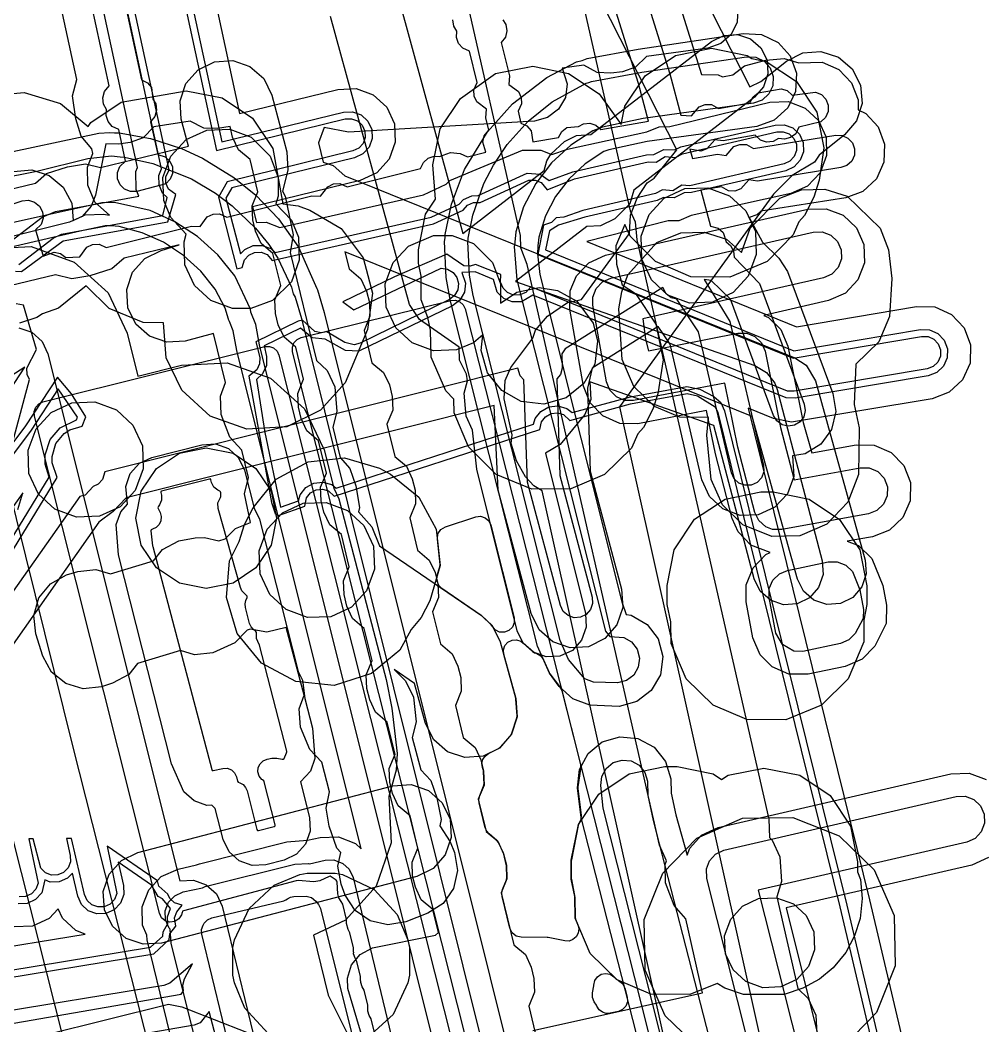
# Model space of a CAD drawing. Header units: metres. Extents: x 17722 to 17999, y 13535 to 15917.
# Drawn here: x 17850.56 to 17891.74, y 13995.37 to 14038.29 of the extents above; entities that cross this region are included whole.
import ezdxf

# ---------------------------------------------------------------- set-up
doc = ezdxf.new("R2010")
doc.units = ezdxf.units.M
for name, color, linetype in [('AI_GREENING_ALLOWED_ZONE', 4, 'Continuous'), ('AI_GREENING_EXCLUSIONS', 1, 'Continuous'), ('AI_GREENING_LAWN', 82, 'Continuous')]:
    doc.layers.add(name, color=color, linetype=linetype)

msp = doc.modelspace()

# ---------------------------------------------------------------- linework, layer by layer
at = {"layer": 'AI_GREENING_ALLOWED_ZONE'}
for points in [[(17870.759, 14012.382), (17870.754, 14012.379), (17870.676, 14012.483), (17870.271, 14012.864), (17870.241, 14012.888), (17868.57, 14014.027), (17868.434, 14014.166), (17868.361, 14014.347), (17868.358, 14014.361), (17868.37, 14014.596), (17868.479, 14014.964), (17868.487, 14015.06), (17868.373, 14016.142), (17868.4, 14016.366), (17868.523, 14016.554), (17868.716, 14016.67), (17870.015, 14017.092), (17870.217, 14017.114), (17870.411, 14017.053), (17870.566, 14016.921), (17870.654, 14016.738), (17871.649, 14012.781), (17871.657, 14012.574), (17871.58, 14012.381), (17871.431, 14012.236), (17871.237, 14012.164), (17871.03, 14012.177), (17870.846, 14012.273), (17870.759, 14012.382)], [(17870.297, 14006.4), (17870.277, 14006.572), (17870.318, 14006.74), (17870.413, 14006.885), (17870.552, 14006.988), (17870.981, 14007.203), (17871.057, 14007.262), (17871.503, 14007.778), (17871.551, 14007.862), (17871.766, 14008.509), (17871.777, 14008.605), (17871.726, 14009.31), (17871.718, 14009.358), (17871.206, 14011.219), (17871.192, 14011.415), (17871.255, 14011.601), (17871.384, 14011.749), (17871.561, 14011.835), (17871.757, 14011.847), (17871.943, 14011.781), (17872.034, 14011.699), (17872.038, 14011.703), (17872.435, 14011.343), (17872.518, 14011.294), (17872.613, 14011.26), (17872.785, 14011.156), (17872.901, 14010.994), (17873.147, 14010.446), (17873.178, 14010.396), (17873.593, 14009.859), (17873.682, 14009.676), (17874.479, 14006.526), (17874.488, 14006.325), (17874.367, 14005.564), (17874.365, 14005.494), (17874.506, 14004.357), (17874.496, 14004.18), (17874.425, 14004.018), (17874.419, 14004.008), (17874.382, 14003.918), (17874.092, 14002.46), (17874.087, 14002.411), (17874.087, 14001.658), (17874.092, 14001.61), (17874.227, 14000.928), (17874.237, 14000.839), (17874.251, 14000.012), (17874.271, 13999.919), (17874.373, 13999.682), (17874.413, 13999.506), (17874.388, 13999.327), (17874.3, 13999.169), (17874.163, 13999.052), (17873.993, 13998.991), (17873.812, 13998.995), (17873.104, 13999.141), (17873.055, 13999.146), (17871.946, 13999.154), (17871.733, 13999.204), (17871.561, 13999.339), (17871.464, 13999.536), (17871.135, 14000.884), (17871.122, 14001.041), (17871.159, 14001.194), (17871.326, 14001.596), (17871.344, 14001.701), (17871.322, 14002.206), (17871.316, 14002.255), (17871.209, 14002.693), (17871.193, 14002.739), (17870.979, 14003.198), (17870.914, 14003.283), (17870.581, 14003.563), (17870.479, 14003.682), (17870.418, 14003.827), (17870.16, 14004.884), (17870.147, 14005.041), (17870.184, 14005.194), (17870.35, 14005.596), (17870.369, 14005.701), (17870.348, 14006.201), (17870.338, 14006.261), (17870.297, 14006.4)], [(17875.056, 13997.113), (17875.095, 13997.303), (17875.203, 13997.464), (17875.364, 13997.571), (17875.554, 13997.61), (17875.744, 13997.573), (17875.906, 13997.466), (17876.009, 13997.365), (17876.127, 13997.287), (17876.125, 13997.285), (17876.27, 13997.18), (17876.376, 13996.978), (17876.474, 13996.596), (17876.484, 13996.397), (17876.416, 13996.21), (17876.28, 13996.065), (17876.098, 13995.984), (17875.756, 13995.908), (17875.583, 13995.9), (17875.417, 13995.952), (17875.279, 13996.058), (17875.186, 13996.204), (17875.168, 13996.248), (17875.067, 13996.399), (17874.992, 13996.581), (17874.993, 13996.778), (17875.056, 13997.084), (17875.056, 13997.113)]]:
    msp.add_lwpolyline(points, close=True, dxfattribs=at)
at = {"layer": 'AI_GREENING_EXCLUSIONS'}
for points in [[(17867.017, 14064.332), (17881.716, 14035.436), (17882.181, 14035.668), (17883.275, 14036.534), (17883.97, 14036.889), (17884.748, 14036.951), (17885.491, 14036.711), (17886.085, 14036.205), (17886.44, 14035.511), (17886.502, 14034.733), (17886.262, 14033.99), (17885.757, 14033.396), (17884.663, 14032.532), (17884.466, 14032.227), (17883.52, 14031.652), (17882.726, 14030.859), (17876.143, 14021.784), (17883.437, 13989.078)], [(17867.017, 14064.332), (17881.716, 14035.436), (17882.181, 14035.668), (17883.275, 14036.534), (17883.97, 14036.889), (17884.748, 14036.951), (17885.491, 14036.711), (17886.085, 14036.205), (17886.44, 14035.511), (17886.502, 14034.733), (17886.262, 14033.99), (17885.757, 14033.396), (17884.663, 14032.532), (17884.466, 14032.227), (17883.52, 14031.652), (17882.726, 14030.859), (17876.143, 14021.784), (17883.437, 13989.078)], [(17879.448, 13988.588), (17872.842, 14018.208), (17872.49, 14018.42), (17872.133, 14018.802), (17871.753, 14019.48), (17871.528, 14020.227), (17871.564, 14020.59), (17871.218, 14022.128), (17871.265, 14022.907), (17871.504, 14023.459), (17872.449, 14024.718), (17872.564, 14025.063), (17873.075, 14025.652), (17873.935, 14026.234), (17874.526, 14026.367), (17876.574, 14029.19), (17876.62, 14029.962), (17876.898, 14030.688), (17877.328, 14031.339), (17877.63, 14031.544), (17878.59, 14032.758), (17863.244, 14062.928)], [(17879.448, 13988.588), (17872.842, 14018.208), (17872.49, 14018.42), (17872.133, 14018.802), (17871.753, 14019.48), (17871.528, 14020.227), (17871.564, 14020.59), (17871.218, 14022.128), (17871.265, 14022.907), (17871.504, 14023.459), (17872.449, 14024.718), (17872.564, 14025.063), (17873.075, 14025.652), (17873.935, 14026.234), (17874.526, 14026.367), (17876.574, 14029.19), (17876.62, 14029.962), (17876.898, 14030.688), (17877.328, 14031.339), (17877.63, 14031.544), (17878.59, 14032.758), (17863.244, 14062.928)], [(17871.174, 14038.301), (17871.296, 14038.102), (17871.339, 14037.832), (17871.275, 14037.567), (17871.101, 14037.337), (17871.45, 14035.911), (17871.428, 14035.544), (17871.833, 14035.236), (17871.949, 14034.989), (17871.961, 14034.716), (17871.819, 14034.406), (17871.943, 14033.898), (17872.198, 14033.777), (17872.378, 14033.571), (17872.452, 14033.093), (17873.549, 14033.274), (17873.688, 14033.539), (17873.903, 14033.707), (17874.399, 14033.75), (17874.605, 14033.86), (17874.877, 14033.886), (17875.138, 14033.806), (17875.357, 14033.618), (17877.383, 14033.984), (17876.954, 14035.587), (17869.197, 14060.407)], [(17871.247, 14058.504), (17878.294, 14035.992), (17878.765, 14034.233), (17879.217, 14034.204), (17879.549, 14034.59), (17879.803, 14034.69), (17880.076, 14034.685), (17880.377, 14034.524), (17881.717, 14034.766), (17881.853, 14035.013), (17882.069, 14035.181), (17883.042, 14035.36), (17883.303, 14035.28), (17883.522, 14035.092), (17884.516, 14035.217), (17884.766, 14035.108), (17884.956, 14034.912), (17885.056, 14034.658), (17885.051, 14034.385), (17884.942, 14034.134), (17884.746, 14033.945), (17883.808, 14033.721), (17883.668, 14033.442), (17883.452, 14033.274), (17883.189, 14033.202), (17882.93, 14033.234), (17882.701, 14033.112), (17882.429, 14033.086), (17882.168, 14033.166), (17881.934, 14033.383), (17880.576, 14033.138), (17880.212, 14033.183), (17879.879, 14032.797), (17879.625, 14032.697), (17879.152, 14032.788), (17879.258, 14032.39), (17880.33, 14032.562), (17880.694, 14032.511), (17881.034, 14032.89), (17881.29, 14032.985), (17881.562, 14032.975), (17881.86, 14032.809), (17885.379, 14033.375), (17885.652, 14033.365), (17885.9, 14033.251), (17886.086, 14033.051), (17886.181, 14032.795), (17886.171, 14032.522), (17886.058, 14032.274), (17885.857, 14032.088), (17885.601, 14031.993), (17882.033, 14031.418), (17881.669, 14031.47), (17881.329, 14031.091), (17881.073, 14030.995), (17880.8, 14031.006), (17880.503, 14031.172), (17879.622, 14031.03), (17880.033, 14029.496), (17880.36, 14029.412), (17880.566, 14029.232), (17880.697, 14028.829), (17880.892, 14028.665), (17881.018, 14028.423), (17881.039, 14028.18), (17882.127, 14027.044), (17884.035, 14021.901), (17884.078, 14021.631), (17884.015, 14021.366), (17883.855, 14021.144), (17883.622, 14021.001), (17883.352, 14020.958), (17883.087, 14021.021), (17882.865, 14021.182), (17882.722, 14021.414), (17880.882, 14026.377), (17880.062, 14027.178), (17879.762, 14027.22), (17880.852, 14025.427), (17882.295, 14019.29), (17882.304, 14019.017), (17882.209, 14018.761), (17882.022, 14018.561), (17881.774, 14018.448), (17881.501, 14018.439), (17881.245, 14018.534), (17881.045, 14018.721), (17880.932, 14018.969), (17879.518, 14024.983), (17878.589, 14026.374), (17878.354, 14026.44), (17878.139, 14026.608), (17877.993, 14026.881), (17873.832, 14024.256), (17873.682, 14024.047), (17873.701, 14023.43), (17873.623, 14023.168), (17873.47, 14022.978), (17873.597, 14018.851), (17874.982, 14013.663), (17875, 14013.391), (17874.912, 14013.132), (17874.731, 14012.927), (17874.486, 14012.807), (17874.214, 14012.789), (17873.955, 14012.877), (17873.75, 14013.057), (17873.629, 14013.302), (17872.223, 14018.568), (17872.07, 14022.935), (17871.905, 14023.115), (17871.815, 14023.436), (17854.174, 14019.016), (17854.085, 14018.69), (17853.902, 14018.488), (17853.688, 14018.387), (17853.348, 14018.023), (17853.112, 14017.963), (17846.6, 14008.725)], [(17873.8, 14054.653), (17879.647, 14035.968), (17880.353, 14035.956), (17880.539, 14035.875), (17880.988, 14035.956), (17881.486, 14036.343), (17882.395, 14036.579), (17883.172, 14036.654), (17883.797, 14036.463), (17884.792, 14036.488), (17885.508, 14036.176), (17886.049, 14035.615), (17886.335, 14034.889), (17886.328, 14034.458), (17886.662, 14034.305), (17887.193, 14033.733), (17887.465, 14033.001), (17887.436, 14032.222), (17887.111, 14031.512), (17886.539, 14030.981), (17885.808, 14030.709), (17882.176, 14030.137), (17882.011, 14029.984), (17881.678, 14029.86), (17882.253, 14028.812), (17882.95, 14028.128), (17883.322, 14027.556), (17885.254, 14022.353), (17885.377, 14021.582), (17885.196, 14020.823), (17884.739, 14020.191), (17884.074, 14019.782), (17883.535, 14019.696), (17883.587, 14018.807), (17883.314, 14018.077), (17882.782, 14017.506), (17882.071, 14017.183), (17881.291, 14017.156), (17880.561, 14017.429), (17879.99, 14017.961), (17879.667, 14018.672), (17878.306, 14024.457), (17877.797, 14025.22), (17874.981, 14023.443), (17874.782, 14022.59), (17874.892, 14019.041), (17876.238, 14013.999), (17876.288, 14013.22), (17876.037, 14012.481), (17875.522, 14011.895), (17874.822, 14011.551), (17874.043, 14011.5), (17873.304, 14011.752), (17872.718, 14012.267), (17872.373, 14012.967), (17870.967, 14018.233), (17870.803, 14021.843), (17855.096, 14017.907), (17854.531, 14017.313), (17853.928, 14016.865), (17848.003, 14008.46)], [(17871.306, 14053.414), (17876.608, 14030.147), (17876.813, 14029.687), (17876.889, 14028.912), (17882.522, 14004.188), (17882.544, 14003.414), (17882.67, 14003.295), (17882.988, 14002.583), (17883.057, 14001.528), (17882.868, 14000.87), (17883.755, 13996.961), (17884.205, 13996.533), (17884.523, 13995.82), (17884.591, 13994.766)], [(17872.45, 13995.173), (17879.693, 13996.783), (17878.977, 13999.943), (17878.477, 14000.506), (17878.115, 14001.472), (17878.094, 14002.253), (17878.156, 14002.415), (17877.851, 14003.086), (17872.208, 14027.857), (17871.941, 14028.577), (17871.926, 14029.094), (17866.713, 14051.983)], [(17852.584, 14050.345), (17855.747, 14035.746), (17855.999, 14035.618), (17856.174, 14035.408), (17856.234, 14034.915), (17856.351, 14034.713), (17856.387, 14034.442), (17856.316, 14034.178), (17856.136, 14033.953), (17856.437, 14032.561), (17856.761, 14032.462), (17856.957, 14032.273), (17857.066, 14032.022), (17857.07, 14031.749), (17856.97, 14031.495), (17856.78, 14031.299), (17855.553, 14030.978), (17855.28, 14030.973), (17855.025, 14031.074), (17854.829, 14031.263), (17854.72, 14031.514), (17854.716, 14031.787), (17854.816, 14032.041), (17855.069, 14032.265), (17854.776, 14033.619), (17854.492, 14033.75), (17854.316, 14033.959), (17854.235, 14034.22), (17854.258, 14034.48), (17854.129, 14034.704), (17854.093, 14034.975), (17854.164, 14035.239), (17854.372, 14035.48), (17851.223, 14050.011)], [(17850.289, 14031.83), (17851.066, 14031.899), (17851.81, 14031.665), (17852.409, 14031.164), (17852.77, 14030.472), (17852.835, 14029.734), (17853.344, 14029.975), (17854.124, 14030.014), (17854.373, 14029.96), (17853.761, 14030.523), (17853.45, 14031.239), (17853.436, 14032.019), (17853.666, 14032.601), (17853.623, 14032.801), (17853.175, 14033.337), (17852.942, 14034.082), (17852.796, 14035.06), (17852.982, 14035.757), (17850.07, 14049.193)], [(17850.375, 14027.579), (17850.618, 14027.565), (17852.408, 14028.871), (17856.875, 14029.682), (17857.21, 14030.843), (17856.896, 14031.08), (17856.787, 14031.33), (17856.782, 14031.604), (17856.92, 14031.896), (17853.213, 14049.058)], [(17855.343, 14049.382), (17858.941, 14032.724), (17864.435, 14034.07), (17864.708, 14034.082), (17864.965, 14033.989), (17865.166, 14033.804), (17865.282, 14033.557), (17865.294, 14033.284), (17865.2, 14033.027), (17865.016, 14032.826), (17864.769, 14032.71), (17859.401, 14031.395), (17859.029, 14030.739), (17859.817, 14027.681), (17860.043, 14027.734), (17860.138, 14028.064), (17860.326, 14028.263), (17860.575, 14028.374), (17860.848, 14028.382), (17861.103, 14028.284), (17861.33, 14028.033), (17868.211, 14029.602), (17869.472, 14030.185), (17869.662, 14030.391), (17869.911, 14030.502), (17870.206, 14030.501), (17872.271, 14031.462), (17872.544, 14031.465), (17872.798, 14031.363), (17873.057, 14031.042), (17874.229, 14031.52), (17877.371, 14032.248), (17877.713, 14032.231), (17878.102, 14032.468), (17878.532, 14032.42), (17878.832, 14032.587), (17882.856, 14033.519), (17883.129, 14033.528), (17883.385, 14033.431), (17883.584, 14033.244), (17883.696, 14032.995), (17883.705, 14032.722), (17883.608, 14032.467), (17883.421, 14032.268), (17883.172, 14032.155), (17879.148, 14031.223), (17878.807, 14031.24), (17878.418, 14031.003), (17877.987, 14031.051), (17877.687, 14030.884), (17874.585, 14030.165), (17873.771, 14029.874), (17873.44, 14029.849), (17873.239, 14029.654), (17872.897, 14029.544), (17872.663, 14028.294), (17883.559, 14023.863), (17889.044, 14024.79), (17889.317, 14024.782), (17889.566, 14024.671), (17889.753, 14024.472), (17889.85, 14024.217), (17889.843, 14023.944), (17889.731, 14023.695), (17889.532, 14023.507), (17889.277, 14023.41), (17883.597, 14022.449), (17883.324, 14022.457), (17872.358, 14026.907), (17872.149, 14026.668), (17871.898, 14026.561), (17871.625, 14026.558), (17871.372, 14026.66), (17871.176, 14026.851), (17871.069, 14027.102), (17871.076, 14027.428), (17870.005, 14027.864), (17869.773, 14027.786), (17869.501, 14027.804), (17868.778, 14028.295), (17866.538, 14027.339), (17864.344, 14026.268), (17864.807, 14025.932), (17868.538, 14027.7), (17868.809, 14027.664), (17869.045, 14027.526), (17869.21, 14027.309), (17869.28, 14027.045), (17869.244, 14026.775), (17869.107, 14026.538), (17868.89, 14026.373), (17865.084, 14024.508), (17864.82, 14024.438), (17864.419, 14024.535), (17863.657, 14024.986), (17863.416, 14024.944), (17863.149, 14025.002), (17862.614, 14025.483), (17862.438, 14025.441), (17860.621, 14024.562), (17860.792, 14023.889), (17860.783, 14023.616), (17860.67, 14023.367), (17860.323, 14023.089), (17861.289, 14017.711), (17861.458, 14017.231), (17861.591, 14017.151), (17862.722, 14017.549), (17862.786, 14017.897), (17862.956, 14018.111), (17863.194, 14018.245), (17863.465, 14018.276), (17863.728, 14018.202), (17863.976, 14017.972), (17872.753, 14020.817), (17872.819, 14021.149), (17872.989, 14021.363), (17873.227, 14021.497), (17873.498, 14021.528), (17873.761, 14021.454), (17874.024, 14021.198), (17876.615, 14021.91), (17879.041, 14022.349), (17879.477, 14022.26), (17880.226, 14021.791), (17880.342, 14021.544), (17885.557, 14000.446), (17888.483, 13988.011)], [(17855.703, 14049.133), (17859.169, 14033.089), (17864.364, 14034.361), (17864.754, 14034.378), (17865.12, 14034.245), (17865.408, 14033.982), (17865.573, 14033.628), (17865.59, 14033.238), (17865.457, 14032.872), (17865.193, 14032.584), (17864.84, 14032.419), (17859.598, 14031.135), (17859.35, 14030.696), (17859.965, 14028.309), (17860.152, 14028.507), (17860.509, 14028.666), (17860.899, 14028.677), (17861.263, 14028.538), (17861.444, 14028.367), (17868.114, 14029.887), (17869.301, 14030.437), (17869.488, 14030.635), (17869.845, 14030.794), (17870.12, 14030.802), (17872.209, 14031.755), (17872.76, 14031.715), (17873.144, 14031.442), (17874.161, 14031.812), (17877.303, 14032.54), (17877.616, 14032.55), (17878.042, 14032.762), (17878.492, 14032.756), (17878.765, 14032.879), (17882.789, 14033.811), (17883.179, 14033.824), (17883.544, 14033.686), (17883.828, 14033.419), (17883.989, 14033.063), (17884.001, 14032.673), (17883.863, 14032.308), (17883.596, 14032.024), (17883.24, 14031.863), (17879.216, 14030.931), (17878.904, 14030.921), (17878.477, 14030.709), (17878.028, 14030.715), (17877.755, 14030.592), (17874.669, 14029.877), (17873.551, 14029.544), (17873.156, 14029.3), (17872.983, 14028.488), (17883.593, 14024.173), (17888.994, 14025.086), (17889.384, 14025.075), (17889.74, 14024.915), (17890.007, 14024.632), (17890.146, 14024.267), (17890.135, 14023.877), (17889.975, 14023.521), (17889.692, 14023.253), (17889.327, 14023.114), (17883.647, 14022.153), (17883.257, 14022.165), (17872.443, 14026.548), (17871.96, 14026.267), (17871.57, 14026.263), (17871.208, 14026.408), (17870.929, 14026.681), (17870.773, 14027.227), (17869.987, 14027.547), (17869.424, 14027.515), (17869.58, 14027.064), (17869.528, 14026.677), (17869.332, 14026.34), (17869.022, 14026.103), (17865.024, 14024.168), (17864.452, 14024.191), (17863.592, 14024.676), (17863.029, 14024.728), (17862.526, 14025.141), (17860.977, 14024.383), (17861.088, 14023.937), (17861.075, 14023.547), (17860.913, 14023.192), (17860.653, 14022.949), (17861.009, 14020.688), (17861.681, 14017.501), (17862.445, 14017.769), (17862.519, 14018.033), (17862.761, 14018.34), (17863.101, 14018.53), (17863.489, 14018.575), (17863.864, 14018.469), (17864.06, 14018.315), (17872.484, 14021.046), (17872.552, 14021.285), (17872.794, 14021.592), (17873.134, 14021.782), (17873.522, 14021.827), (17873.897, 14021.721), (17874.129, 14021.538), (17876.621, 14022.219), (17879.02, 14022.648), (17879.572, 14022.545), (17880.179, 14022.232), (17880.468, 14021.969), (17880.633, 14021.616), (17885.848, 14000.518), (17888.775, 13988.081)], [(17850.517, 14027.866), (17851.981, 14028.988), (17852.331, 14029.161), (17856.661, 14029.948), (17856.845, 14030.72), (17856.649, 14030.909), (17856.494, 14031.267), (17856.487, 14031.657), (17856.602, 14031.948), (17852.979, 14048.72)], [(17856.906, 14048.304), (17859.93, 14034.305), (17864.126, 14035.333), (17864.906, 14035.367), (17865.639, 14035.1), (17866.215, 14034.573), (17866.544, 14033.866), (17866.579, 14033.086), (17866.312, 14032.353), (17865.785, 14031.778), (17865.078, 14031.448), (17860.48, 14030.321), (17860.652, 14029.652), (17861.066, 14029.663), (17861.651, 14029.44), (17867.789, 14030.839), (17868.753, 14031.285), (17868.91, 14031.451), (17872.003, 14032.734), (17872.783, 14032.742), (17873.26, 14032.559), (17873.935, 14032.786), (17877.319, 14033.522), (17877.845, 14033.742), (17878.301, 14033.746), (17882.563, 14034.786), (17883.343, 14034.81), (17884.073, 14034.534), (17884.642, 14034), (17884.963, 14033.289), (17884.987, 14032.509), (17884.711, 14031.779), (17884.177, 14031.21), (17883.466, 14030.889), (17879.201, 14029.949), (17878.675, 14029.729), (17878.218, 14029.725), (17874.757, 14028.846), (17883.707, 14025.206), (17888.827, 14026.072), (17889.607, 14026.05), (17890.319, 14025.73), (17890.855, 14025.163), (17891.132, 14024.434), (17891.11, 14023.654), (17890.791, 14022.942), (17890.223, 14022.406), (17889.494, 14022.128), (17883.493, 14021.139), (17882.727, 14021.287), (17881.635, 14021.73), (17886.822, 14000.744), (17889.747, 13988.314)], [(17850.167, 14028.857), (17851.507, 14029.876), (17852.072, 14030.127), (17855.636, 14030.779), (17855.516, 14031.056), (17855.503, 14031.836), (17855.568, 14032), (17852.2, 14047.59)], [(17866.708, 14039.246), (17869.463, 14029.189), (17872.933, 14031.865), (17873.047, 14032.286), (17873.215, 14032.57), (17873.794, 14033.111), (17874.318, 14033.371), (17874.927, 14033.403), (17880.081, 14037.377), (17880.605, 14037.637), (17881.189, 14037.677), (17881.744, 14037.49), (17882.185, 14037.105), (17882.445, 14036.581), (17882.485, 14035.997), (17882.298, 14035.442), (17881.913, 14035.001), (17876.766, 14031.032), (17876.582, 14030.444), (17875.952, 14029.813), (17875.332, 14029.515), (17874.747, 14029.475), (17871.713, 14027.136), (17881.922, 14023.556), (17882.425, 14023.258), (17882.777, 14022.791), (17882.876, 14022.522), (17884.8, 14015.209), (17884.835, 14014.625), (17884.645, 14014.072), (17884.257, 14013.633), (17883.731, 14013.377), (17883.147, 14013.341), (17882.593, 14013.532), (17882.155, 14013.92), (17881.898, 14014.446), (17880.177, 14020.989), (17874.878, 14022.847), (17874.92, 14022.102), (17874.674, 14021.463), (17873.612, 14020.178), (17872.983, 14019.812), (17874.696, 14012.963), (17874.726, 14012.379), (17874.529, 14011.827), (17874.136, 14011.393), (17873.607, 14011.143), (17873.023, 14011.113), (17872.472, 14011.31), (17872.038, 14011.703), (17871.787, 14012.232), (17870.052, 14019.132), (17869.868, 14020.788), (17869.6, 14021.39), (17869.522, 14022.373), (17869.654, 14022.891), (17869.624, 14023.182), (17869.324, 14023.775), (17869.309, 14024.332), (17867.607, 14025.517), (17867.186, 14026.154), (17867.186, 14026.154), (17863.817, 14038.445)], [(17881.205, 14038.787), (17881.17, 14038.203), (17880.914, 14037.677), (17880.477, 14037.288), (17879.924, 14037.097), (17877.302, 14036.735), (17876.832, 14036.281), (17876.279, 14036.089), (17875.784, 14036.021), (17875.2, 14036.055), (17874.625, 14036.366), (17873.696, 14036.237), (17873.92, 14035.572), (17873.841, 14034.992), (17873.546, 14034.487), (17873.08, 14034.133), (17872.514, 14033.984), (17864.578, 14033.501), (17863.543, 14033.711), (17863.295, 14033.047), (17863.494, 14032.233), (17863.933, 14032.092), (17864.419, 14031.639), (17883.626, 14023.883), (17884.115, 14023.562), (17884.51, 14022.893), (17886.632, 14015.239), (17886.675, 14014.655), (17886.492, 14014.099), (17886.11, 14013.656), (17885.587, 14013.393), (17885.004, 14013.349), (17884.448, 14013.533), (17884.004, 14013.915), (17883.741, 14014.437), (17881.816, 14021.378), (17864.428, 14028.4), (17864.606, 14027.671), (17865.105, 14027.25), (17865.352, 14026.72), (17865.471, 14026.234), (17865.496, 14025.649), (17865.246, 14025.046), (17865.581, 14023.671), (17866.08, 14023.25), (17866.327, 14022.719), (17866.446, 14022.234), (17866.471, 14021.649), (17866.221, 14021.045), (17866.556, 14019.67), (17867.056, 14019.249), (17867.302, 14018.719), (17867.421, 14018.233), (17867.446, 14017.648), (17867.196, 14017.045), (17867.531, 14015.67), (17868.031, 14015.249), (17868.278, 14014.718), (17868.396, 14014.233), (17868.421, 14013.648), (17868.171, 14013.044), (17868.506, 14011.669), (17869.006, 14011.248), (17869.253, 14010.718), (17869.371, 14010.232), (17869.396, 14009.647), (17869.146, 14009.044), (17869.481, 14007.669), (17869.981, 14007.248), (17870.228, 14006.717), (17870.346, 14006.232), (17870.371, 14005.647), (17870.121, 14005.043), (17870.456, 14003.668), (17870.956, 14003.247), (17871.203, 14002.717), (17871.321, 14002.231), (17871.346, 14001.646), (17871.096, 14001.043), (17871.635, 13998.831), (17872.135, 13998.409), (17872.381, 13997.877), (17872.498, 13997.391), (17872.522, 13996.807), (17872.271, 13996.204), (17873.006, 13993.159)], [(17849.451, 14030.175), (17850.653, 14030.582), (17850.925, 14030.606), (17851.186, 14030.524), (17851.395, 14030.349), (17851.522, 14030.107), (17851.546, 14029.835), (17851.464, 14029.574), (17851.227, 14029.333), (17851.552, 14028.221), (17852.02, 14028.389), (17852.286, 14028.327), (17852.517, 14028.154), (17853.108, 14028.19), (17853.414, 14028.597), (17853.661, 14028.714), (17853.934, 14028.728), (17854.244, 14028.588), (17857.881, 14029.501), (17858.248, 14029.481), (17858.554, 14029.889), (17858.8, 14030.006), (17859.073, 14030.019), (17859.384, 14029.879), (17863.02, 14030.793), (17863.387, 14030.772), (17863.693, 14031.18), (17863.94, 14031.297), (17864.213, 14031.31), (17864.523, 14031.17), (17867.657, 14031.957), (17867.776, 14032.213), (17867.98, 14032.395), (17868.238, 14032.485), (17868.471, 14032.472), (17868.939, 14032.639), (17869.352, 14032.602), (17869.663, 14032.462), (17870.447, 14032.659), (17870.309, 14033.086), (17870.372, 14033.351), (17870.575, 14033.598), (17870.447, 14034.121), (17870.469, 14034.488), (17870.064, 14034.797), (17869.948, 14035.044), (17869.936, 14035.317), (17870.078, 14035.627), (17869.75, 14036.967), (17869.463, 14037.09), (17869.282, 14037.295), (17869.194, 14037.553), (17869.21, 14037.813), (17869.074, 14038.034), (17869.031, 14038.304)], [(17842.88, 14029.321), (17851.219, 14031.33), (17851.695, 14031.746), (17852.588, 14032.033), (17853.359, 14032.153), (17853.994, 14031.999), (17857.747, 14032.903), (17857.439, 14034.065), (17857.39, 14034.844), (17857.643, 14035.582), (17858.159, 14036.168), (17858.859, 14036.511), (17859.638, 14036.56), (17860.376, 14036.307), (17860.962, 14035.791), (17861.305, 14035.091), (17861.949, 14032.663), (17861.998, 14031.884), (17861.759, 14030.992), (17861.879, 14030.78), (17862.216, 14029.125), (17862.097, 14028.369), (17863.217, 14023.765), (17863.675, 14023.344), (17864.003, 14022.637), (17864.088, 14021.583), (17863.908, 14020.922), (17864.223, 14019.629), (17864.64, 14019.154), (17864.891, 14018.415), (17865.051, 14017.49), (17865.007, 14017.31), (17865.579, 14016.66), (17865.899, 14015.85), (17870.257, 14012.877), (17870.708, 14012.453), (17871.058, 14011.756), (17871.725, 14009.334), (17871.781, 14008.556), (17871.535, 14007.815), (17871.025, 14007.225), (17870.327, 14006.875), (17869.549, 14006.819), (17868.808, 14007.064), (17868.218, 14007.575), (17867.868, 14008.272), (17867.396, 14009.986), (17866.536, 14010.573), (17867.019, 14010.094), (17867.362, 14009.393), (17867.468, 14008.342), (17867.301, 14007.678), (17867.666, 14006.3), (17868.092, 14005.834), (17868.358, 14005.1), (17868.536, 14004.178), (17868.476, 14003.905), (17868.921, 14003.23), (17869.102, 14002.764), (17869.238, 14001.995), (17869.069, 14001.233), (17868.621, 14000.594), (17867.963, 14000.174), (17867.031, 13999.812), (17866.263, 13999.676), (17865.501, 13999.845), (17864.862, 14000.292), (17864.442, 14000.95), (17864.261, 14001.416), (17864.125, 14002.185), (17864.253, 14002.764), (17864.078, 14002.956), (17863.758, 14003.891), (17863.621, 14004.66), (17863.776, 14005.364), (17863.445, 14006.616), (17862.925, 14007.162), (17862.531, 14008.116), (17862.482, 14008.894), (17862.685, 14009.487), (17861.922, 14012.373), (17861.098, 14012.166), (17860.388, 14012.294), (17860.254, 14012.254), (17859.727, 14011.714), (17858.789, 14011.285), (17858.013, 14011.208), (17857.413, 14011.389), (17855.577, 14010.83), (17855.199, 14010.361), (17854.514, 14009.988), (17854.036, 14009.839), (17853.26, 14009.756), (17852.512, 14009.976), (17851.905, 14010.466), (17851.531, 14011.151), (17851.233, 14012.106), (17851.15, 14012.882), (17851.37, 14013.631), (17851.861, 14014.238), (17852.546, 14014.611), (17853.023, 14014.76), (17853.799, 14014.843), (17854.422, 14014.66), (17856.252, 14015.217), (17856.646, 14015.698), (17857.334, 14016.066), (17858.043, 14016.202), (17858.435, 14016.207), (17859.051, 14016.069), (17859.31, 14016.147), (17859.76, 14016.59), (17860.401, 14016.85), (17860.146, 14018.069), (17860.315, 14018.771), (17860.031, 14019.938), (17859.523, 14020.494), (17859.148, 14021.455), (17859.115, 14022.235), (17859.329, 14022.823), (17858.821, 14024.912), (17857.604, 14024.592), (17856.825, 14024.545), (17856.087, 14024.799), (17855.503, 14025.316), (17855.161, 14026.018), (17855.113, 14026.797), (17855.367, 14027.534), (17855.885, 14028.119), (17856.586, 14028.461), (17857.352, 14028.693), (17855.009, 14028.129), (17854.483, 14027.669), (17853.541, 14027.37), (17852.77, 14027.25), (17852.069, 14027.42), (17843.856, 14025.441)], [(17849.187, 14035.052), (17850.741, 14035.198), (17852.295, 14034.731), (17853.476, 14033.751), (17853.588, 14033.918), (17854.885, 14034.786), (17857.655, 14035.278), (17859.186, 14034.974), (17860.483, 14034.107), (17861.351, 14032.809), (17861.776, 14030.453), (17862.433, 14030.361), (17862.925, 14030.184), (17864.27, 14029.393), (17865.21, 14028.147), (17865.602, 14026.637), (17865.386, 14025.091), (17864.436, 14022.809), (17863.39, 14021.644), (17861.953, 14020.933), (17860.237, 14020.829), (17858.674, 14021.39), (17857.463, 14022.497), (17856.798, 14023.873), (17856.691, 14025.366), (17855.817, 14025.382), (17854.372, 14025.986), (17853.384, 14026.953), (17852.21, 14025.999), (17851.525, 14025.758), (17851.277, 14025.592), (17851.277, 14025.592), (17850.538, 14025.362)], [(17848.981, 13994.328), (17856.897, 13996.292), (17857.473, 13996.188), (17865.747, 13992.939), (17864.559, 13996.959), (17864.537, 13997.412), (17864.71, 13997.971), (17865.084, 13998.422), (17865.601, 13998.695), (17868.299, 13999.247), (17868.42, 13999.354), (17868.182, 14000.332), (17867.682, 14000.753), (17867.435, 14001.284), (17867.317, 14001.769), (17867.292, 14002.354), (17867.542, 14002.958), (17867.207, 14004.333), (17866.707, 14004.754), (17866.46, 14005.284), (17866.342, 14005.77), (17866.317, 14006.355), (17866.567, 14006.958), (17866.232, 14008.333), (17865.732, 14008.754), (17865.485, 14009.285), (17865.367, 14009.77), (17865.342, 14010.355), (17865.592, 14010.959), (17865.256, 14012.334), (17864.757, 14012.755), (17864.51, 14013.285), (17864.391, 14013.771), (17864.366, 14014.356), (17864.616, 14014.959), (17864.281, 14016.334), (17863.782, 14016.755), (17863.535, 14017.286), (17863.416, 14017.771), (17863.391, 14018.356), (17863.641, 14018.96), (17863.306, 14020.335), (17862.806, 14020.756), (17862.559, 14021.286), (17862.441, 14021.772), (17862.416, 14022.357), (17862.666, 14022.96), (17862.331, 14024.335), (17861.831, 14024.756), (17861.584, 14025.287), (17861.466, 14025.772), (17861.441, 14026.357), (17861.691, 14026.961), (17861.356, 14028.336), (17860.856, 14028.757), (17860.609, 14029.287), (17860.491, 14029.773), (17860.466, 14030.358), (17860.716, 14030.961), (17860.381, 14032.336), (17859.881, 14032.757), (17859.634, 14033.288), (17859.526, 14033.752), (17858.987, 14033.657), (17858.402, 14033.68), (17857.821, 14033.979), (17856.274, 14033.735), (17855.814, 14033.272), (17855.264, 14033.069), (17854.77, 14032.991), (17854.225, 14033.013), (17853.786, 14030.825), (17853.602, 14030.348), (17853.208, 14029.915), (17852.679, 14029.665), (17844.993, 14027.745)], [(17849.377, 14032.492), (17853.921, 14033.461), (17854.4, 14033.499), (17854.596, 14033.473), (17854.793, 14033.485), (17856.135, 14033.239), (17857.46, 14032.809), (17858.347, 14032.404), (17859.692, 14031.577), (17860.629, 14030.815), (17861.59, 14029.808), (17862.45, 14028.604), (17863.236, 14026.843), (17863.241, 14026.811), (17863.257, 14026.782), (17863.548, 14025.813), (17872.399, 13990.291)], [(17849.621, 14031.522), (17851.283, 14031.84), (17853.462, 14032.38), (17854.463, 14032.501), (17854.833, 14032.452), (17855.021, 14032.446), (17856.234, 14032.176), (17857.877, 14031.521), (17858.906, 14030.91), (17859.621, 14030.369), (17860.614, 14029.406), (17861.178, 14028.709), (17861.567, 14028.135), (17862.15, 14026.893), (17862.226, 14026.61), (17862.309, 14026.465), (17862.582, 14025.553), (17871.43, 13990.043)], [(17869.491, 13989.552), (17860.782, 14024.429), (17860.629, 14025.298), (17860.413, 14025.829), (17860.396, 14025.961), (17859.733, 14027.373), (17859, 14028.278), (17858.142, 14029.05), (17857.169, 14029.686), (17856.114, 14030.161), (17854.599, 14030.507), (17854.591, 14030.505), (17854.054, 14030.497), (17854.054, 14030.497), (17849.312, 14029.434)], [(17857.669, 13992.152), (17855.985, 13999.045), (17855.976, 13999.247), (17855.789, 13999.672), (17855.771, 14000.452), (17856.053, 14001.18), (17856.592, 14001.744), (17857.305, 14002.059), (17858.093, 14002.235), (17858.225, 14002.29), (17861.949, 14003.221), (17862.825, 14003.29), (17863.374, 14003.412), (17864.154, 14003.43), (17864.882, 14003.148), (17865.117, 14002.924), (17859.811, 14024.187), (17859.663, 14025.025), (17859.496, 14025.435), (17859.486, 14025.451), (17859.476, 14025.483), (17859.465, 14025.512), (17859.462, 14025.529), (17859.322, 14025.993), (17858.891, 14026.814), (17858.272, 14027.578), (17857.536, 14028.249), (17856.679, 14028.808), (17855.774, 14029.212), (17854.795, 14029.483), (17854.455, 14029.507), (17854.201, 14029.507), (17853.131, 14029.283), (17849.556, 14028.464)], [(17849.088, 14028.53), (17851.037, 14028.623), (17852.873, 14027.963), (17854.317, 14026.65), (17855.139, 14024.923), (17855.595, 14023.091), (17857.46, 14023.564), (17859.408, 14023.666), (17861.247, 14023.014), (17862.696, 14021.708), (17863.536, 14019.947), (17863.948, 14018.321), (17864.169, 14017.859), (17866.185, 14010.15), (17866.434, 14008.932), (17866.663, 14006.999), (17866.611, 14006.28), (17866.298, 14005.163), (17866.409, 14003.176), (17865.758, 14001.337), (17864.452, 13999.887), (17863.084, 13999.235), (17863.708, 13996.674), (17864.847, 13994.399)], [(17850.098, 14019.708), (17850.968, 14022.946), (17850.862, 14023.166), (17850.847, 14023.439), (17851.258, 14024.24), (17850.707, 14026.123), (17850.399, 14026.178)], [(17850.507, 14025.163), (17851.059, 14024.969), (17851.502, 14024.57), (17851.749, 14024.051), (17857.378, 14001.562), (17857.959, 14001.591), (17858.511, 14001.394), (17858.945, 14001.002), (17859.195, 14000.473), (17860.646, 13994.51)], [(17849.66, 14021.795), (17850.768, 14023.483), (17841.888, 14017.796)], [(17846.631, 14009.739), (17852.147, 14018.769), (17851.927, 14019.396), (17851.927, 14019.674), (17852.092, 14020.218), (17852.441, 14020.646), (17852.68, 14020.806), (17853.207, 14020.968), (17853.366, 14021.358), (17852.757, 14022.343), (17852.165, 14023.058), (17850.794, 14020.974), (17845.736, 14014.21)], [(17846.375, 14009.894), (17851.803, 14018.78), (17851.633, 14019.337), (17851.633, 14019.733), (17851.843, 14020.386), (17852.274, 14020.894), (17852.975, 14021.227), (17853.01, 14021.35), (17852.192, 14022.553), (17851.034, 14020.794), (17845.976, 14014.03)], [(17871.73, 13932.662), (17852.821, 14007.324), (17849.206, 14021.849)], [(17850.474, 14017.408), (17850.685, 14018.117), (17846.467, 14012.178)], [(17866.036, 13927.711), (17865.2, 13929.474), (17865.103, 13931.422), (17865.758, 13933.26), (17867.067, 13934.706), (17867.545, 13934.933), (17846.661, 14017.58)], [(17877.832, 13991.305), (17874.506, 14004.261), (17874.361, 14005.529), (17874.44, 14006.305), (17874.809, 14006.993), (17875.414, 14007.486), (17876.161, 14007.711), (17876.937, 14007.632), (17877.625, 14007.263), (17878.118, 14006.658), (17878.343, 14005.911), (17878.354, 14005.305), (17878.551, 14004.376), (17879.037, 14002.661), (17879.152, 14002.96), (17879.654, 14003.504), (17880.358, 14003.839), (17890.292, 14006.13), (17891.072, 14006.154), (17891.801, 14005.877)], [(17880.909, 13983.061), (17875.45, 14004.655), (17875.357, 14005.624), (17875.396, 14006.013), (17875.581, 14006.356), (17875.883, 14006.603), (17876.256, 14006.715), (17876.645, 14006.676), (17876.988, 14006.491), (17876.988, 14006.491), (17877.235, 14006.189), (17877.347, 14005.816), (17877.357, 14005.196), (17877.582, 14004.131), (17880.597, 13992.412)], [(17882.941, 13989.525), (17879.878, 14001.655), (17879.862, 14002.065), (17879.989, 14002.413), (17879.989, 14002.413), (17880.251, 14002.702), (17880.603, 14002.87), (17890.517, 14005.156), (17890.907, 14005.168), (17891.271, 14005.029), (17891.555, 14004.762), (17891.716, 14004.406), (17891.727, 14004.016), (17891.589, 14003.651), (17891.322, 14003.367), (17890.966, 14003.207), (17882.067, 14001.155), (17884.635, 13990.985)], [(17848.823, 13997.226), (17856.269, 13998.444), (17856.931, 13999.052), (17856.959, 13999.294), (17857.209, 13999.625), (17857.156, 13999.984), (17857.249, 14000.241), (17857.482, 14000.527), (17857.156, 14000.616), (17856.954, 14000.8), (17856.863, 14000.993), (17856.49, 14001.33), (17856.427, 14001.566), (17854.278, 14003.038), (17854.691, 14001.018), (17854.594, 14000.762), (17854.407, 14000.563), (17854.158, 14000.451), (17853.885, 14000.443), (17853.63, 14000.539), (17853.431, 14000.726), (17853.319, 14000.975), (17852.765, 14003.369), (17852.548, 14003.367), (17852.706, 14002.641), (17852.711, 14002.368), (17852.612, 14002.114), (17852.422, 14001.917), (17852.172, 14001.808), (17851.898, 14001.803), (17851.644, 14001.903), (17851.448, 14002.093), (17851.118, 14003.357), (17850.936, 14003.356), (17851.33, 14001.455), (17851.234, 14001.199), (17851.048, 14001), (17850.799, 14000.886), (17850.526, 14000.877)], [(17848.774, 13997.522), (17856.132, 13998.725), (17856.652, 13999.203), (17856.674, 13999.387), (17856.873, 13999.735), (17856.859, 14000.028), (17856.984, 14000.374), (17856.636, 14000.784), (17856.457, 14000.888), (17856.173, 14001.377), (17854.744, 14002.356), (17854.975, 14001.359), (17854.987, 14000.969), (17854.849, 14000.604), (17854.582, 14000.319), (17854.226, 14000.159), (17853.836, 14000.147), (17853.471, 14000.285), (17853.187, 14000.552), (17853.026, 14000.907), (17852.8, 14001.885), (17852.593, 14001.671), (17852.235, 14001.515), (17851.845, 14001.508), (17851.619, 14001.597), (17851.489, 14001.042), (17851.223, 14000.756), (17850.868, 14000.594), (17850.478, 14000.58)], [(17858.639, 13992.394), (17857.013, 13998.894), (17856.966, 13999.488), (17856.967, 13999.49), (17856.922, 13999.532), (17856.765, 13999.889), (17856.756, 14000.279), (17856.897, 14000.643), (17857.166, 14000.925), (17857.523, 14001.083), (17858.346, 14001.267), (17858.468, 14001.32), (17862.288, 14002.27), (17862.874, 14002.299), (17862.922, 14002.287), (17863.591, 14002.436), (17863.959, 14002.449), (17864.345, 14002.304), (17864.614, 14002.053), (17864.78, 14001.7), (17866.507, 13994.541)], [(17891.902, 14002.553), (17891.191, 14002.233), (17883.257, 14000.403), (17885.33, 13992.115)], [(17861.151, 13995.049), (17860.163, 13996.122), (17859.709, 13997.206), (17859.644, 13997.528), (17859.644, 13998.715), (17859.709, 13999.038), (17860.34, 14000.385), (17861.414, 14001.372), (17862.497, 14001.826), (17862.82, 14001.891), (17864.007, 14001.891), (17864.007, 14001.891), (17864.33, 14001.826), (17865.676, 14001.195), (17866.664, 14000.121), (17867.117, 13999.038), (17867.183, 13998.715), (17867.183, 13997.528), (17867.117, 13997.206), (17866.487, 13995.859), (17865.413, 13994.871)], [(17848.613, 13998.509), (17853.347, 13999.283), (17852.942, 13999.436), (17852.373, 13999.971), (17852.196, 14000.362), (17851.808, 13999.945), (17851.098, 13999.621), (17850.318, 13999.593)], [(17849.622, 13995.372), (17857.44, 13996.725), (17857.536, 13996.869), (17857.506, 13997.112), (17857.579, 13997.375), (17857.928, 13998.022), (17856.957, 13997.192), (17856.701, 13997.096), (17849.049, 13995.844)], [(17861.214, 13986.217), (17858.632, 13995.989), (17858.245, 13995.505), (17857.992, 13995.4), (17849.861, 13993.992)]]:
    msp.add_lwpolyline(points, dxfattribs=at)
for points in [[(17868.975, 14030.44), (17869.531, 14031.909), (17870.509, 14033.52), (17871.578, 14034.712), (17873.05, 14035.846), (17874.315, 14036.507), (17874.549, 14036.562), (17874.772, 14036.652), (17876.949, 14037.051), (17881.429, 14037.713), (17882.209, 14037.675), (17882.914, 14037.341), (17883.438, 14036.762), (17883.7, 14036.027), (17883.662, 14035.248), (17883.328, 14034.543), (17882.749, 14034.019), (17882.014, 14033.756), (17877.322, 14033.104), (17875.697, 14032.76), (17875.484, 14032.677), (17874.683, 14032.162), (17873.999, 14031.523), (17873.423, 14030.768), (17872.988, 14029.939), (17872.703, 14029.03), (17872.664, 14028.651), (17872.641, 14028.31), (17872.746, 14027.427), (17876.241, 14013.458), (17876.427, 14012.923), (17876.649, 14012.893), (17877.324, 14012.502), (17877.798, 14011.882), (17877.999, 14011.127), (17877.895, 14010.354), (17877.503, 14009.679), (17876.883, 14009.205), (17876.129, 14009.005), (17874.886, 14009.055), (17874.153, 14009.322), (17873.577, 14009.849), (17873.159, 14010.419), (17872.644, 14011.567), (17868.94, 14026.298), (17868.75, 14027.3), (17868.675, 14028.845), (17868.706, 14028.993), (17868.7, 14029.144), (17868.975, 14030.44)], [(17867.678, 14027.36), (17867.568, 14027.916), (17867.568, 14028.48), (17867.872, 14030.011), (17868.294, 14030.643), (17868.184, 14032.117), (17868.488, 14033.647), (17869.355, 14034.945), (17870.853, 14036.012), (17872.447, 14036.317), (17873.978, 14036.012), (17875.275, 14035.145), (17876.218, 14033.834), (17876.374, 14034.618), (17877.241, 14035.916), (17878.539, 14036.783), (17880.069, 14037.087), (17881.6, 14036.783), (17881.799, 14036.65), (17882.402, 14036.53), (17883.7, 14035.663), (17884.567, 14034.365), (17884.871, 14032.834), (17884.664, 14031.463), (17884.438, 14030.738), (17884.046, 14029.949), (17883.797, 14029.681), (17883.567, 14029.132), (17882.444, 14027.988), (17880.858, 14027.325), (17879.197, 14027.341), (17877.689, 14027.988), (17876.608, 14029.069), (17876.381, 14029.574), (17875.996, 14028.654), (17876.022, 14027.872), (17876.263, 14026.997), (17876.833, 14026.616), (17877.7, 14025.318), (17878.005, 14023.787), (17877.783, 14022.346), (17877.571, 14021.691), (17877.179, 14020.902), (17876.93, 14020.634), (17876.658, 14020.022), (17875.514, 14018.898), (17874.069, 14018.294), (17872.408, 14018.278), (17870.886, 14018.898), (17869.699, 14020.085), (17869.095, 14021.53), (17869.079, 14022.112), (17868.736, 14022.465), (17868.111, 14023.901), (17868.078, 14025.051), (17867.972, 14025.605), (17867.678, 14026.348), (17867.678, 14027.36)], [(17870.36, 14031.315), (17870.768, 14032.104), (17871.353, 14032.977), (17872.248, 14033.97), (17873.276, 14034.799), (17874.594, 14035.523), (17874.594, 14035.523), (17874.595, 14035.523), (17874.728, 14035.597), (17874.845, 14035.624), (17874.956, 14035.669), (17877.095, 14036.062), (17881.575, 14036.724), (17881.965, 14036.705), (17882.318, 14036.538), (17882.58, 14036.249), (17882.711, 14035.881), (17882.692, 14035.491), (17882.525, 14035.139), (17882.235, 14034.877), (17881.868, 14034.746), (17877.156, 14034.095), (17875.416, 14033.722), (17875.01, 14033.567), (17874.07, 14032.959), (17873.245, 14032.198), (17872.572, 14031.316), (17872.057, 14030.319), (17871.719, 14029.251), (17871.663, 14028.672), (17871.648, 14028.632), (17871.762, 14027.213), (17875.557, 14012.213), (17875.731, 14011.986), (17876.326, 14011.947), (17876.664, 14011.751), (17876.9, 14011.441), (17877.001, 14011.064), (17876.949, 14010.677), (17876.753, 14010.34), (17876.443, 14010.103), (17876.066, 14010.003), (17875.038, 14010.043), (17874.672, 14010.177), (17873.966, 14011.01), (17873.614, 14011.811), (17869.909, 14026.541), (17869.745, 14027.402), (17869.675, 14028.837), (17869.69, 14028.911), (17869.687, 14028.986), (17869.882, 14029.96), (17870.36, 14031.315)], [(17857.646, 14033.188), (17858.528, 14033.597), (17859.514, 14033.636), (17860.431, 14033.295), (17861.237, 14032.489), (17861.578, 14031.572), (17861.578, 14030.78), (17861.485, 14030.456), (17862.141, 14029.751), (17862.443, 14029.028), (17862.482, 14028.042), (17862.141, 14027.125), (17861.335, 14026.319), (17860.418, 14025.978), (17859.626, 14025.978), (17858.709, 14026.319), (17858.01, 14026.966), (17857.601, 14027.848), (17857.562, 14028.834), (17857.655, 14029.158), (17856.999, 14029.863), (17856.697, 14030.586), (17856.658, 14031.572), (17856.999, 14032.489), (17857.646, 14033.188)], [(17876.241, 14026.7), (17876.502, 14027.424), (17877.739, 14028.798), (17878.768, 14029.207), (17879.763, 14029.234), (17880.711, 14028.935), (17881.352, 14028.374), (17881.728, 14029.414), (17882.987, 14030.693), (17883.918, 14031.043), (17884.912, 14031.07), (17885.861, 14030.77), (17887.272, 14029.413), (17887.633, 14028.484), (17887.766, 14027.267), (17887.672, 14025.641), (17887.219, 14024.557), (17886.232, 14023.608), (17886.162, 14021.883), (17886.37, 14020.884), (17886.346, 14018.892), (17885.9, 14017.717), (17884.997, 14016.776), (17883.842, 14016.283), (17882.655, 14016.259), (17881.412, 14016.748), (17880.539, 14017.607), (17880.064, 14018.681), (17879.88, 14020.578), (17879.942, 14021.33), (17878.721, 14021.345), (17877.637, 14021.798), (17876.759, 14022.652), (17876.26, 14023.802), (17876.125, 14025.973), (17876.241, 14026.7)], [(17880.84, 14030.796), (17881.539, 14030.149), (17881.948, 14029.267), (17881.987, 14028.281), (17881.646, 14027.364), (17880.999, 14026.665), (17880.117, 14026.256), (17879.131, 14026.217), (17878.214, 14026.558), (17877.515, 14027.205), (17877.106, 14028.087), (17877.067, 14029.073), (17877.408, 14029.99), (17878.055, 14030.689), (17878.937, 14031.098), (17879.923, 14031.137), (17880.84, 14030.796)], [(17884.188, 14030.217), (17884.968, 14030.238), (17885.697, 14029.959), (17886.264, 14029.423), (17886.582, 14028.71), (17886.603, 14027.93), (17886.324, 14027.201), (17885.787, 14026.635), (17885.075, 14026.317), (17882.314, 14025.689), (17882.511, 14025.6), (17883.028, 14025.087), (17883.339, 14024.371), (17883.994, 14021.116), (17884.355, 14019.828), (17886.243, 14020.168), (17887.023, 14020.154), (17887.738, 14019.843), (17888.28, 14019.281), (17888.566, 14018.555), (17888.552, 14017.774), (17888.24, 14017.059), (17887.678, 14016.517), (17886.952, 14016.232), (17885.87, 14016.061), (17886.354, 14015.866), (17886.911, 14015.32), (17887.384, 14014.162), (17887.538, 14013.324), (17887.528, 14012.544), (17887.047, 14011.57), (17886.501, 14011.012), (17885.783, 14010.706), (17884.207, 14010.376), (17883.379, 14010.377), (17882.662, 14010.685), (17882.145, 14011.205), (17881.839, 14011.922), (17881.553, 14013.464), (17881.554, 14014.197), (17881.846, 14014.921), (17882.392, 14015.478), (17882.583, 14015.565), (17881.755, 14015.89), (17881.213, 14016.452), (17880.961, 14017.028), (17880.244, 14019.774), (17879.86, 14021.623), (17876.924, 14021.068), (17876.168, 14021.079), (17875.43, 14021.398), (17874.89, 14021.962), (17874.611, 14022.665), (17874.029, 14025.956), (17874.046, 14026.736), (17874.306, 14027.37), (17874.843, 14027.936), (17875.555, 14028.254), (17884.188, 14030.217)], [(17867.135, 14028.647), (17868.211, 14029.095), (17869.003, 14029.095), (17869.92, 14028.754), (17870.726, 14027.948), (17871.067, 14027.031), (17871.063, 14026.217), (17871.759, 14026.682), (17872.726, 14026.877), (17873.499, 14026.755), (17874.332, 14026.291), (17875.023, 14025.352), (17875.21, 14024.583), (17875.096, 14023.612), (17874.632, 14022.779), (17873.873, 14022.173), (17872.924, 14021.901), (17871.953, 14022.015), (17871.12, 14022.479), (17870.514, 14023.238), (17870.242, 14024.187), (17870.308, 14024.852), (17869.92, 14024.516), (17869.197, 14024.214), (17868.211, 14024.175), (17867.294, 14024.516), (17866.595, 14025.163), (17866.186, 14026.045), (17866.147, 14027.031), (17866.488, 14027.948), (17867.135, 14028.647)], [(17884.41, 14029.242), (17884.8, 14029.253), (17885.164, 14029.113), (17885.447, 14028.845), (17885.607, 14028.489), (17885.617, 14028.099), (17885.478, 14027.734), (17885.209, 14027.451), (17884.853, 14027.292), (17877.149, 14025.54), (17877.251, 14024.677), (17877.39, 14024.175), (17881.198, 14024.93), (17881.588, 14024.926), (17881.925, 14024.788), (17882.206, 14024.517), (17882.361, 14024.159), (17883.016, 14020.904), (17883.597, 14018.675), (17886.42, 14019.184), (17886.81, 14019.177), (17887.168, 14019.021), (17887.439, 14018.74), (17887.581, 14018.377), (17887.574, 14017.987), (17887.419, 14017.629), (17887.138, 14017.359), (17886.775, 14017.216), (17883.073, 14016.549), (17882.683, 14016.556), (17882.39, 14016.67), (17882.099, 14016.929), (17881.928, 14017.281), (17881.202, 14020.067), (17880.646, 14022.79), (17876.75, 14022.052), (17876.36, 14022.061), (17876.013, 14022.211), (17875.733, 14022.499), (17875.593, 14022.851), (17875.014, 14026.13), (17875.013, 14026.473), (17875.152, 14026.837), (17875.42, 14027.12), (17875.777, 14027.279), (17879.675, 14028.166), (17884.41, 14029.242)], [(17854.676, 14021.654), (17855.375, 14021.007), (17855.784, 14020.125), (17855.823, 14019.139), (17855.482, 14018.222), (17854.835, 14017.523), (17853.953, 14017.114), (17852.967, 14017.075), (17852.05, 14017.416), (17851.351, 14018.063), (17850.942, 14018.945), (17850.903, 14019.931), (17851.244, 14020.848), (17851.891, 14021.547), (17852.773, 14021.956), (17853.759, 14021.995), (17854.676, 14021.654)], [(17861.83, 14002.44), (17861.055, 14002.244), (17860.47, 14002.213), (17859.918, 14002.409), (17859.484, 14002.8), (17859.232, 14003.329), (17858.896, 14004.651), (17858.745, 14004.787), (17858.539, 14004.777), (17857.988, 14004.972), (17857.553, 14005.364), (17857.032, 14006.546), (17854.767, 14015.473), (17854.661, 14016.761), (17854.857, 14017.312), (17855.147, 14017.635), (17855.073, 14018.392), (17855.268, 14018.944), (17855.66, 14019.379), (17856.188, 14019.63), (17858.321, 14020.171), (17858.905, 14020.202), (17859.457, 14020.006), (17859.892, 14019.615), (17860.143, 14019.086), (17860.556, 14017.461), (17860.776, 14016.998), (17862.428, 14010.488), (17862.612, 14010.126), (17862.72, 14009.337), (17863.041, 14008.071), (17863.147, 14006.783), (17862.952, 14006.232), (17862.53, 14005.782), (17862.915, 14004.263), (17862.946, 14003.679), (17862.75, 14003.127), (17862.358, 14002.692), (17861.83, 14002.44)], [(17855.737, 14015.887), (17855.509, 14017.036), (17855.737, 14018.184), (17856.388, 14019.157), (17857.361, 14019.807), (17858.509, 14020.036), (17859.657, 14019.807), (17860.63, 14019.157), (17861.281, 14018.184), (17861.509, 14017.036), (17861.281, 14015.887), (17860.63, 14014.914), (17859.657, 14014.264), (17858.509, 14014.036), (17857.361, 14014.264), (17856.388, 14014.914), (17855.737, 14015.887)], [(17864.412, 14019.605), (17865.909, 14019.163), (17866.368, 14018.915), (17867.582, 14017.934), (17868.328, 14016.563), (17868.492, 14015.011), (17868.05, 14013.514), (17867.676, 14012.801), (17867.253, 14012.278), (17866.773, 14011.398), (17865.567, 14010.4), (17863.964, 14009.901), (17862.328, 14010.06), (17860.865, 14010.846), (17859.83, 14012.12), (17859.368, 14013.655), (17859.504, 14015.215), (17859.918, 14016.037), (17860.135, 14016.77), (17860.508, 14017.48), (17861.489, 14018.694), (17862.86, 14019.44), (17864.412, 14019.605)], [(17880.652, 14017.853), (17882.183, 14018.158), (17882.705, 14018.153), (17884.236, 14017.848), (17885.533, 14016.981), (17886.4, 14015.684), (17886.705, 14014.153), (17886.705, 14013.347), (17886.574, 14012.688), (17886.574, 14011.763), (17885.911, 14010.177), (17884.767, 14009.054), (17883.245, 14008.434), (17881.583, 14008.45), (17880.139, 14009.054), (17878.995, 14010.177), (17878.348, 14011.685), (17878.332, 14012.606), (17878.183, 14013.356), (17878.183, 14014.158), (17878.487, 14015.689), (17879.354, 14016.986), (17880.652, 14017.853)], [(17864.543, 14017.369), (17865.242, 14016.722), (17865.651, 14015.84), (17865.69, 14014.854), (17865.349, 14013.937), (17864.702, 14013.238), (17863.82, 14012.829), (17862.834, 14012.79), (17861.917, 14013.131), (17861.218, 14013.778), (17860.809, 14014.66), (17860.77, 14015.646), (17861.111, 14016.563), (17861.758, 14017.262), (17862.64, 14017.671), (17863.626, 14017.71), (17864.543, 14017.369)], [(17885.807, 14015.029), (17886.086, 14014.756), (17886.239, 14014.397), (17886.4, 14013.98), (17886.555, 14013.143), (17886.55, 14012.752), (17886.21, 14012.117), (17885.937, 14011.838), (17885.578, 14011.685), (17883.978, 14011.35), (17883.588, 14011.355), (17883.101, 14011.641), (17882.817, 14012.128), (17882.537, 14013.645), (17882.542, 14014.035), (17882.696, 14014.394), (17882.976, 14014.666), (17883.315, 14014.806), (17885.055, 14015.171), (17885.445, 14015.175), (17885.807, 14015.029)], [(17874.252, 13999.963), (17874.236, 14000.884), (17874.087, 14001.634), (17874.087, 14002.436), (17874.391, 14003.967), (17875.259, 14005.264), (17876.556, 14006.131), (17878.087, 14006.436), (17878.609, 14006.431), (17880.14, 14006.126), (17880.507, 14005.881), (17880.779, 14006.063), (17882.31, 14006.367), (17883.841, 14006.063), (17885.138, 14005.195), (17886.006, 14003.898), (17886.31, 14002.367), (17886.31, 14001.941), (17886.431, 14001.612), (17886.504, 14000.8), (17886.415, 13999.951), (17886.183, 13999.209), (17885.811, 13998.506), (17885.267, 13997.852), (17884.688, 13997.362), (17883.97, 13996.984), (17883.179, 13996.715), (17881.441, 13996.715), (17880.646, 13996.984), (17880.318, 13997.184), (17879.149, 13996.712), (17877.488, 13996.728), (17876.043, 13997.332), (17874.899, 13998.455), (17874.252, 13999.963)], [(17866.48, 14005.619), (17867.259, 14005.665), (17867.997, 14005.41), (17868.581, 14004.892), (17868.922, 14004.191), (17868.968, 14003.412), (17868.713, 14002.674), (17868.196, 14002.09), (17867.494, 14001.749), (17856.602, 13998.897), (17855.823, 13998.85), (17855.085, 13999.105), (17854.502, 13999.623), (17854.161, 14000.325), (17854.114, 14001.104), (17854.369, 14001.841), (17854.887, 14002.425), (17855.589, 14002.766), (17866.48, 14005.619)], [(17885.527, 14003.477), (17887.02, 14002.03), (17887.872, 14000.081), (17887.908, 13997.927), (17887.117, 13995.946), (17885.67, 13994.453), (17883.721, 13993.601), (17881.567, 13993.565), (17879.586, 13994.356), (17878.092, 13995.803), (17877.241, 13997.752), (17877.205, 13999.906), (17877.996, 14001.887), (17879.443, 14003.381), (17881.392, 14004.232), (17883.546, 14004.268), (17885.527, 14003.477)], [(17883.57, 14000.575), (17884.118, 14000.073), (17884.441, 13999.389), (17884.477, 13998.62), (17884.215, 13997.903), (17883.713, 13997.355), (17883.028, 13997.032), (17882.26, 13996.996), (17881.543, 13997.258), (17880.994, 13997.76), (17880.671, 13998.445), (17880.636, 13999.213), (17880.898, 13999.93), (17881.4, 14000.478), (17882.084, 14000.802), (17882.853, 14000.837), (17883.57, 14000.575)]]:
    msp.add_lwpolyline(points, close=True, dxfattribs=at)
at = {"layer": 'AI_GREENING_LAWN'}
for points in [[(17882.978, 13941.887), (17862.197, 14024.133), (17862.187, 14024.328), (17862.253, 14024.512), (17862.384, 14024.657), (17862.561, 14024.74), (17868.95, 14026.331), (17869.145, 14026.34), (17869.328, 14026.274), (17869.472, 14026.144), (17869.556, 14025.968), (17880.542, 13982.59)], [(17865.703, 13995.036), (17865.544, 13995.675), (17865.463, 13995.819), (17865.403, 13995.999), (17865.407, 13996.076), (17865.401, 13996.076), (17865.401, 13996.259), (17865.243, 13996.898), (17865.161, 13997.041), (17865.101, 13997.222), (17865.106, 13997.298), (17865.099, 13997.298), (17865.1, 13997.481), (17864.941, 13998.12), (17864.86, 13998.264), (17864.799, 13998.444), (17864.804, 13998.521), (17864.797, 13998.521), (17864.798, 13998.703), (17864.639, 13999.342), (17864.56, 13999.482), (17864.496, 13999.742), (17864.501, 13999.903), (17864.338, 14000.564), (17864.273, 14000.679), (17864.273, 14000.679), (17864.171, 14000.827), (17864.128, 14001.002), (17864.097, 14001.498), (17864.083, 14001.547), (17864.048, 14001.586), (17863.838, 14001.735), (17863.801, 14001.752), (17863.762, 14001.742), (17863.355, 14001.556), (17863.103, 14001.514), (17862.434, 14001.574), (17862.348, 14001.566), (17857.534, 14000.28), (17857.495, 14000.261), (17857.477, 14000.211), (17857.46, 14000.11), (17857.344, 13999.937), (17857.168, 13999.826), (17856.962, 13999.797), (17856.762, 13999.853), (17856.602, 13999.987), (17856.51, 14000.174), (17851.176, 14021.39), (17851.176, 14021.39), (17851.166, 14021.585), (17851.232, 14021.769), (17851.363, 14021.914), (17851.54, 14021.997), (17861.008, 14024.354), (17861.203, 14024.363), (17861.386, 14024.298), (17861.53, 14024.167), (17861.614, 14023.991), (17883.503, 13937.224)], [(17859.651, 13993.822), (17858.316, 13999.288), (17858.308, 13999.481), (17858.373, 13999.664), (17858.427, 13999.753), (17858.56, 13999.899), (17858.741, 13999.982), (17858.741, 13999.982), (17861.815, 14000.707), (17861.903, 14000.748), (17861.971, 14000.797), (17862.104, 14000.865), (17862.252, 14000.891), (17862.774, 14000.904), (17863.007, 14000.852), (17863.19, 14000.698), (17863.302, 14000.545), (17863.383, 14000.372), (17864.707, 13995.079)]]:
    msp.add_lwpolyline(points, dxfattribs=at)
msp.add_lwpolyline([(17859.406, 14006.361), (17859.583, 14006.293), (17859.722, 14006.164), (17859.803, 14005.992), (17859.85, 14005.809), (17859.869, 14005.769), (17859.937, 14005.745), (17860.08, 14005.666), (17860.189, 14005.546), (17860.255, 14005.397), (17860.674, 14003.745), (17860.692, 14003.708), (17860.733, 14003.71), (17861.413, 14003.882), (17861.451, 14003.9), (17861.449, 14003.942), (17860.981, 14005.785), (17860.961, 14005.827), (17860.907, 14005.876), (17860.887, 14005.888), (17860.772, 14006.032), (17860.717, 14006.208), (17860.729, 14006.391), (17860.807, 14006.558), (17860.94, 14006.686), (17861.11, 14006.756), (17861.314, 14006.799), (17861.528, 14006.797), (17861.749, 14006.747), (17861.798, 14006.747), (17861.828, 14006.785), (17861.938, 14007.018), (17861.949, 14007.058), (17861.946, 14007.099), (17860.788, 14011.616), (17860.708, 14011.769), (17860.718, 14011.774), (17860.654, 14011.898), (17860.656, 14012.069), (17860.648, 14012.07), (17860.654, 14012.159), (17860.627, 14012.192), (17860.52, 14012.283), (17860.42, 14012.399), (17860.36, 14012.54), (17860.186, 14013.225), (17860.172, 14013.378), (17860.204, 14013.528), (17860.253, 14013.654), (17860.26, 14013.7), (17860.232, 14013.736), (17860.124, 14013.828), (17860.027, 14013.939), (17859.967, 14014.074), (17859.018, 14017.453), (17859.009, 14017.684), (17859.105, 14017.894), (17859.122, 14017.917), (17859.133, 14017.967), (17859.133, 14018.121), (17859.124, 14018.163), (17859.09, 14018.188), (17859.002, 14018.229), (17858.829, 14018.364), (17858.73, 14018.559), (17858.702, 14018.67), (17858.684, 14018.708), (17858.642, 14018.705), (17856.605, 14018.189), (17856.567, 14018.171), (17856.569, 14018.129), (17856.597, 14018.018), (17856.603, 14017.799), (17856.515, 14017.598), (17856.457, 14017.52), (17856.439, 14017.482), (17856.451, 14017.441), (17856.536, 14017.276), (17856.588, 14017.105), (17856.577, 14016.927), (17856.503, 14016.764), (17856.377, 14016.637), (17856.214, 14016.563), (17856.189, 14016.556), (17856.153, 14016.54), (17856.15, 14016.501), (17856.219, 14015.861), (17856.226, 14015.824), (17858.743, 14006.307), (17858.76, 14006.27), (17858.801, 14006.271), (17859.216, 14006.358), (17859.406, 14006.361)], close=True, dxfattribs=at)

doc.saveas('drawing.dxf')
